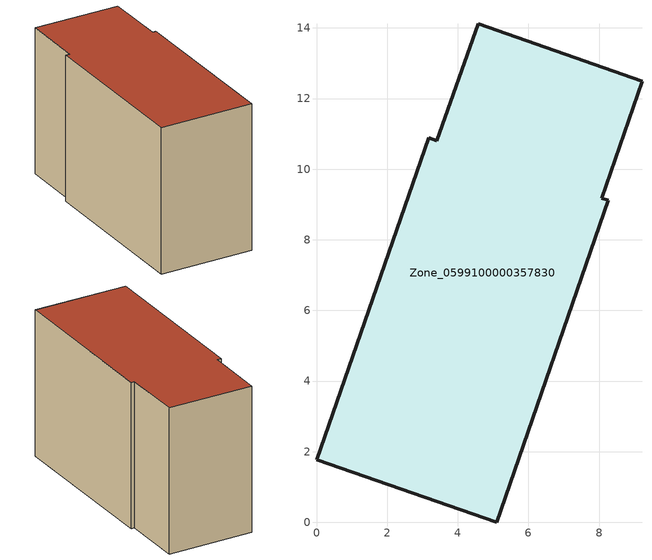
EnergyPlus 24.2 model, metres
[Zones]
Zone_0599100000357830
 floor ground (C_G): 3.41,10.8 4.58,14.12 9.22,12.48 8.07,9.18 8.26,9.12 5.1,0 0,1.77 3.18,10.89 z0
 wall outside (C_F): 5.1,0 8.26,9.12 8.07,9.18 9.22,12.48 4.58,14.12 3.41,10.8 3.18,10.89 0,1.77 5.1,0 z0:8.38
 roof outside (C_R): 4.58,14.12 3.41,10.8 3.18,10.89 0,1.77 5.1,0 8.26,9.12 8.07,9.18 9.22,12.48 z8.38
[BUILDING]
Pand.0599100000357830: North Axis=0; Terrain=City; Loads Convergence Tolerance Value=0.04; Temperature Convergence Tolerance Value=0.4; Solar Distribution=FullExterior; Maximum Number of Warmup Days=25; Minimum Number of Warmup Days=1
[Site:Location]
Rotterdam.The.Hague.AP_ZH_NLD Design_Conditions: Latitude=51.96; Longitude=4.45; Time Zone=1; Elevation=-4.5
[SITE:GROUNDTEMPERATURE:BUILDINGSURFACE]
18, 18, 18, 18, 18, 18, 18, 18, 18, 18, 18, 18
[MATERIAL] Thermal Absorptance=0.9; Solar Absorptance=0.7; Visible Absorptance=0.7
Name | Roughness | Thickness | Conductivity | Density | Specific Heat
G.TI.1992-2005 | MediumSmooth | 0.15 | 0.06 | 540 | 1210
F.TI.1992-2005 | Rough | 0.3 | 0.12 | 1920 | 840
R.TI.1992-2005 | MediumRough | 0.2 | 0.08 | 1500 | 1000
[CONSTRUCTION]
C_G: G.TI.1992-2005
C_F: F.TI.1992-2005
C_R: R.TI.1992-2005
[ZONE]
Zone_0599100000357830: Type=1; Multiplier=1; Ceiling Height=Autocalculate; Volume=Autocalculate; Floor Area=autocalculate; Part of Total Floor Area=Yes
[ZONEINFILTRATION:DESIGNFLOWRATE]
Infil_Zone_0599100000357830: Zone or ZoneList or Space or SpaceList=Zone_0599100000357830; Schedule=AlwaysOn; Design Flow Rate Calculation Method=Flow/Area; Flow Rate per Floor Area=0.0015; Constant Term Coefficient=1; Temperature Term Coefficient=0; Velocity Term Coefficient=0; Velocity Squared Term Coefficient=0
[HVACTEMPLATE:ZONE:IDEALLOADSAIRSYSTEM]
Zone_0599100000357830: Maximum Heating Supply Air Temperature=50; Minimum Cooling Supply Air Temperature=13; Maximum Heating Supply Air Humidity Ratio=0.0156; Minimum Cooling Supply Air Humidity Ratio=0.0077; Heating Limit=NoLimit; Cooling Limit=NoLimit; Dehumidification Control Type=ConstantSensibleHeatRatio; Cooling Sensible Heat Ratio=0.7; Dehumidification Setpoint=60; Humidification Control Type=None; Humidification Setpoint=30; Outdoor Air Method=None; Outdoor Air Flow Rate per Person=0.00944; Outdoor Air Flow Rate per Zone Floor Area=0; Outdoor Air Flow Rate per Zone=0; Demand Controlled Ventilation Type=None; Outdoor Air Economizer Type=NoEconomizer; Heat Recovery Type=None; Sensible Heat Recovery Effectiveness=0.7; Latent Heat Recovery Effectiveness=0.65
[ZONECONTROL:THERMOSTAT]
ThermostatControl_Zone_0599100000357830: Zone or ZoneList=Zone_0599100000357830; Control Type Schedule=DualSetpointControlType; Control 1=Thermostat_Zone_0599100000357830; Temperature Difference Between Cutout And Setpoint=0
[THERMOSTATSETPOINT:DUALSETPOINT]
Thermostat_Zone_0599100000357830: Heating Setpoint Temperature Schedule=HeatingSetpoint_Zone_0599100000357830; Cooling Setpoint Temperature Schedule=CoolingSetpoint_Zone_0599100000357830
[SCHEDULE:COMPACT]
HeatingSetpoint_Zone_0599100000357830: Through: 12/31, For: AllDays, Until: 24:00, 21
CoolingSetpoint_Zone_0599100000357830: Through: 12/31, For: AllDays, Until: 24:00, 24
DualSetpointControlType: Through: 12/31, For: AllDays, Until: 24:00, 4
AlwaysOn: Through: 12/31, For: AllDays, Until: 24:00, 1
